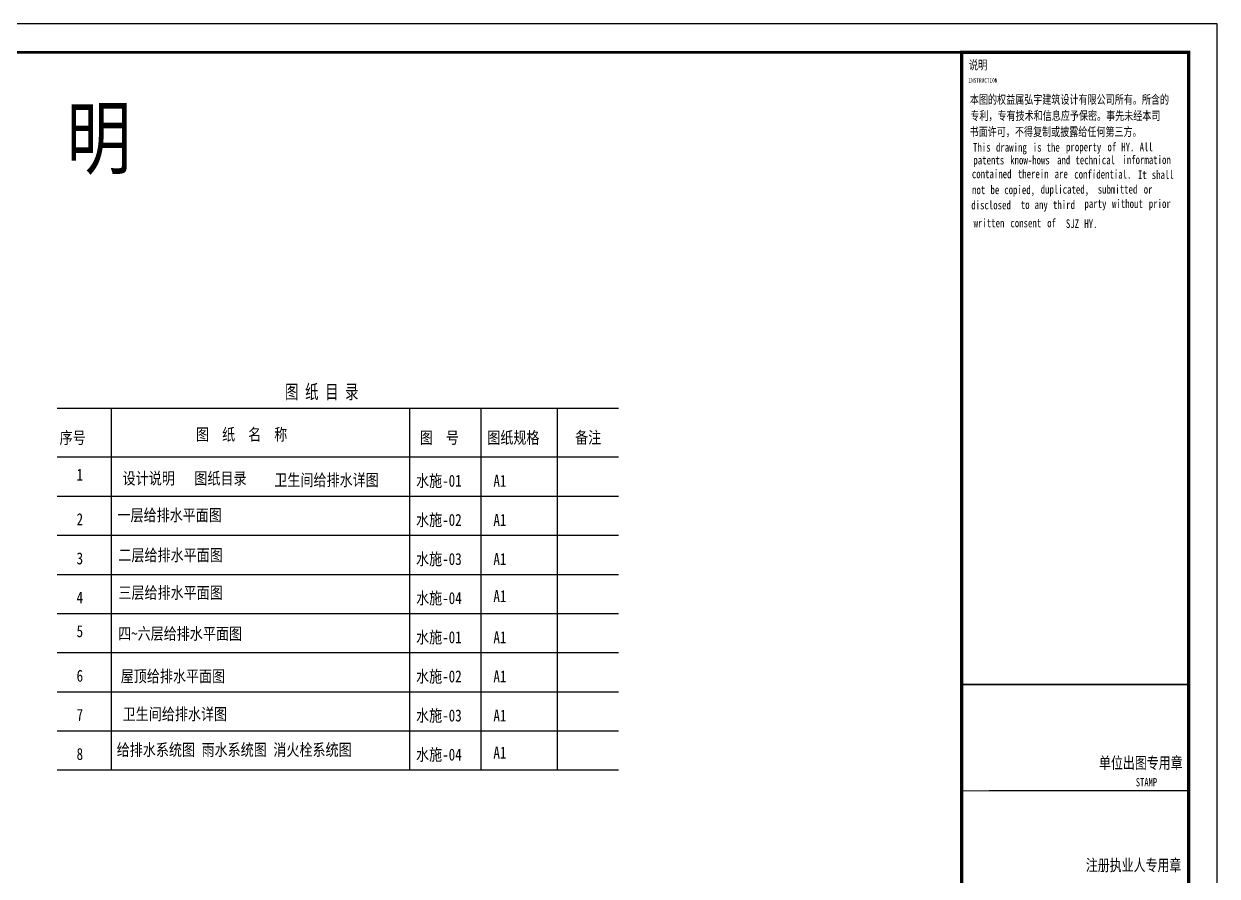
# Model space of a CAD drawing. Extents: x -46552 to 500351, y 55470 to 139570.
# Drawn here: x -4502 to 37548, y 98995 to 129025 of the extents above; entities that cross this region are included whole.
import ezdxf

# ---------------------------------------------------------------- set-up
doc = ezdxf.new("R2010")
doc.units = 0
doc.header["$LTSCALE"] = 1000
doc.header["$MEASUREMENT"] = 0
for name, color, linetype in [('PUB_TEXT', 7, 'Continuous'), ('TEXT', 151, 'Continuous'), ('TK', 126, 'Continuous'), ('TWT_TITLE', 7, 'Continuous'), ('给排水系统', 4, 'Continuous')]:
    doc.layers.add(name, color=color, linetype=linetype)
doc.styles.add('-宋体', font='', dxfattribs={"width": 0.8})
doc.styles.add('hz', font='simhei.ttf', dxfattribs={"width": 0.7})
doc.styles.add('宋体', font='')
doc.styles.get('-宋体').set_extended_font_data('SimSun')
doc.styles.get('宋体').set_extended_font_data('SimSun')

# ---------------------------------------------------------------- blocks, each defined once
blk = doc.blocks.new('sfsf')
at = {"layer": 'TK'}
for p, q in [((189969, 236381), (189969, 283440)), ((197969, 271498), (189969, 271498)), ((189969, 271498), (197969, 271498)), ((197941, 267760), (190939, 267760))]:
    blk.add_line(p, q, dxfattribs=at)
at = {"layer": 'TK', "const_width": 118}
blk.add_lwpolyline([(189969, 293781), (197969, 293781), (197969, 236382), (189969, 236382)], close=True, dxfattribs=at)
at = {"layer": 'TK', "const_width": 40}
for points in [[(189969, 271498), (197969, 271498)], [(189969, 267760), (197941, 267760)]]:
    blk.add_lwpolyline(points, dxfattribs=at)
at = {"layer": 'TK', "color": 9, "style": '-宋体', "width": 0.75}
blk.add_text('说明', height=312.7, dxfattribs=at).set_placement((190216, 293175))
at = {"layer": 'TK', "style": '-宋体', "width": 0.75}
for s, height, p in [('INSTRUCTION', 151.95, (190205, 292715)), ('本图的权益属弘宇建筑设计有限公司所有。所含的', 303.8, (190257, 291963)), ('专利，专有技术和信息应予保密。事先未经本司', 303.8, (190272, 291393)), ('书面许可，不得复制或披露给任何第三方。', 303.8, (190248, 290825)), ('This', 303.8, (190366, 290281)), ('drawing', 303.8, (191176, 290281)), ('is', 303.8, (192472, 290281)), ('the', 303.8, (192958, 290281)), ('property', 303.8, (193646, 290292)), ('of', 303.8, (195104, 290292)), ('HY.', 303.8, (195590, 290292)), ('All', 303.8, (196238, 290292)), ('know-hows', 303.8, (191676, 289829)), ('and', 303.8, (193327, 289835)), ('technical', 303.8, (193975, 289835)), ('information', 303.8, (195632, 289840)), ('patents', 303.8, (190380, 289829)), ('contained', 303.8, (190326, 289343)), ('therein', 303.8, (191946, 289343)), ('are', 303.8, (193242, 289343)), ('confidential.', 303.8, (193935, 289331)), ('It', 303.8, (196178, 289314)), ('shall', 303.8, (196664, 289314)), ('not', 303.8, (190334, 288783)), ('be', 303.8, (190982, 288783)), ('copied,', 303.8, (191468, 288783)), ('duplicated,', 303.8, (192752, 288797)), ('submitted', 303.8, (194763, 288799)), ('or', 303.8, (196383, 288799)), ('disclosed', 303.8, (190304, 288246)), ('to', 303.8, (192051, 288257)), ('any', 303.8, (192537, 288257)), ('third', 303.8, (193185, 288257)), ('party', 303.8, (194294, 288294)), ('without', 303.8, (195266, 288294)), ('prior', 303.8, (196562, 288294)), ('written', 303.8, (190388, 287612)), ('consent', 303.8, (191684, 287612)), ('of', 303.8, (192980, 287612)), ('SJZ', 303.8, (193640, 287590)), ('HY.', 303.8, (194288, 287590)), ('单位出图专用章', 411.8, (194806, 268537)), ('STAMP', 294.1, (196104, 267913)), ('注册执业人专用章', 411.8, (194340, 264933))]:
    blk.add_text(s, height=height, dxfattribs=at).set_placement(p)

msp = doc.modelspace()

# ---------------------------------------------------------------- linework, layer by layer
at = {"color": 210}
msp.add_line((-3325, 115488), (16448, 115488), dxfattribs=at)
at = {"color": 252}
for p, q in [((-1421, 115488), (-1421, 108251)), ((9082, 115488), (9082, 108251)), ((11602, 115488), (11602, 108251)), ((14291, 115488), (14291, 108251)), ((-3325, 112386), (16448, 112386)), ((-3325, 111008), (16448, 111008)), ((-1421, 109974), (-1421, 102737)), ((9082, 109974), (9082, 102737)), ((11602, 109974), (11602, 102737)), ((14291, 109974), (14291, 102737)), ((-3325, 109629), (16448, 109629)), ((-3325, 108251), (16448, 108251)), ((-3325, 106872), (16448, 106872)), ((-3325, 105494), (16448, 105494)), ((-3325, 104116), (16448, 104116)), ((-3325, 102737), (16448, 102737))]:
    msp.add_line(p, q, dxfattribs=at)
at = {"layer": 'TWT_TITLE'}
msp.add_lwpolyline([(-46552, 69625), (37548, 69625), (37548, 129025), (-46552, 129025)], close=True, dxfattribs=at)
at = {"layer": 'TWT_TITLE', "const_width": 100}
msp.add_lwpolyline([(-44052, 70625), (36548, 70625), (36548, 128025), (-44052, 128025)], close=True, dxfattribs=at)
at = {"layer": '给排水系统', "color": 4}
msp.add_line((-3325, 113765), (16448, 113765), dxfattribs=at)

# ---------------------------------------------------------------- block references
msp.add_blockref('sfsf', (-161421, -165756))

# ---------------------------------------------------------------- texts
at = {"color": 20, "style": '-宋体', "width": 0.8}
for s, height, p in [('图  纸  名  称 ', 421.52, (1565, 114348)), ('序号', 421.5, (-3241, 114231)), ('图  号       ', 421.52, (9451, 114236)), ('图纸规格', 421.5, (11828, 114236)), ('备注', 421.5, (14924, 114239)), ('1', 422, (-2644, 112930)), (' 设计说明   图纸目录', 421.52, (-1250, 112802)), ('卫生间给排水详图', 421.5, (4325, 112743)), ('水施-01', 421.5, (9319, 112716)), ('A1', 421.5, (12045, 112714)), ('一层给排水平面图', 421.5, (-1203, 111504)), ('2', 422, (-2644, 111359)), ('水施-02', 421.5, (9319, 111337)), ('A1', 421.5, (12045, 111336)), ('3', 422, (-2644, 109981)), ('二层给排水平面图', 421.5, (-1171, 110095)), ('水施-03', 421.5, (9319, 109959)), ('A1', 421.5, (12045, 109957)), ('4', 422, (-2644, 108602)), ('三层给排水平面图', 421.5, (-1171, 108773)), ('水施-04', 421.5, (9319, 108580)), ('A1', 421.5, (12045, 108651)), ('5', 422, (-2644, 107416)), ('四~六层给排水平面图', 421.5, (-1183, 107331)), ('水施-01', 421.5, (9319, 107202)), ('A1', 421.5, (12045, 107200)), ('6', 422, (-2644, 105846)), ('屋顶给排水平面图', 421.5, (-1089, 105829)), ('水施-02', 421.5, (9319, 105823)), ('A1', 421.5, (12045, 105822)), ('7', 422, (-2644, 104467)), ('卫生间给排水详图', 421.5, (-1020, 104495)), ('水施-03', 421.5, (9319, 104445)), ('A1', 421.5, (12045, 104444)), ('8', 422, (-2644, 103089)), ('给排水系统图 雨水系统图 消火栓系统图', 421.52, (-1230, 103236)), ('水施-04', 421.5, (9319, 103067)), ('A1', 421.5, (12045, 103138))]:
    msp.add_text(s, height=height, dxfattribs=at).set_placement(p)
at = {"layer": 'PUB_TEXT', "color": 2, "style": '宋体', "width": 0.8}
msp.add_text('设    计    说    明', height=2100, dxfattribs=at).set_placement((-23594, 123956))
at = {"layer": 'TEXT', "color": 30, "style": 'hz', "width": 0.7}
msp.add_text('图 纸 目 录', height=493.5, dxfattribs=at).set_placement((4703, 115816))

doc.saveas('drawing.dxf')
